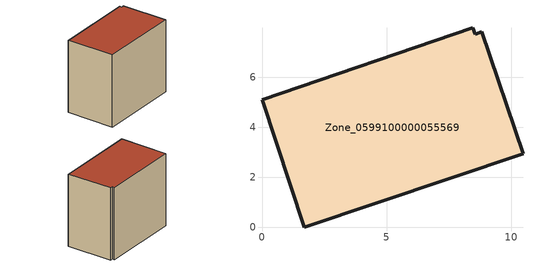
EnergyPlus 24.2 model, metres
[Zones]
Zone_0599100000055569
 floor ground (C_G): 8.82,7.83 10.47,2.94 1.69,0 0,5.11 8.46,7.98 8.55,7.74 z0.39
 wall outside (C_F): 1.69,0 10.47,2.94 8.82,7.83 8.55,7.74 8.46,7.98 0,5.11 1.69,0 z0.39:8.54
 roof outside (C_R): 10.47,2.94 8.82,7.83 8.55,7.74 8.46,7.98 0,5.11 1.69,0 z8.54
[BUILDING]
Pand.0599100000055569: North Axis=0; Terrain=City; Loads Convergence Tolerance Value=0.04; Temperature Convergence Tolerance Value=0.4; Solar Distribution=FullExterior; Maximum Number of Warmup Days=25; Minimum Number of Warmup Days=1
[Site:Location]
Rotterdam.The.Hague.AP_ZH_NLD Design_Conditions: Latitude=51.96; Longitude=4.45; Time Zone=1; Elevation=-4.5
[SITE:GROUNDTEMPERATURE:BUILDINGSURFACE]
18, 18, 18, 18, 18, 18, 18, 18, 18, 18, 18, 18
[MATERIAL] Thermal Absorptance=0.9; Solar Absorptance=0.7; Visible Absorptance=0.7
Name | Roughness | Thickness | Conductivity | Density | Specific Heat
G.TI.1965-1974 | MediumSmooth | 0.15 | 0.882353 | 540 | 1210
F.TI.1965-1974 | Rough | 0.3 | 0.697674 | 1920 | 840
R.TI.1965-1974 | MediumRough | 0.2 | 0.232558 | 1500 | 1000
[CONSTRUCTION]
C_G: G.TI.1965-1974
C_F: F.TI.1965-1974
C_R: R.TI.1965-1974
[ZONE]
Zone_0599100000055569: Type=1; Multiplier=1; Ceiling Height=Autocalculate; Volume=Autocalculate; Floor Area=autocalculate; Part of Total Floor Area=Yes
[ZONEINFILTRATION:DESIGNFLOWRATE]
Infil_Zone_0599100000055569: Zone or ZoneList or Space or SpaceList=Zone_0599100000055569; Schedule=AlwaysOn; Design Flow Rate Calculation Method=Flow/Area; Flow Rate per Floor Area=0.003; Constant Term Coefficient=1; Temperature Term Coefficient=0; Velocity Term Coefficient=0; Velocity Squared Term Coefficient=0
[HVACTEMPLATE:ZONE:IDEALLOADSAIRSYSTEM]
Zone_0599100000055569: Maximum Heating Supply Air Temperature=50; Minimum Cooling Supply Air Temperature=13; Maximum Heating Supply Air Humidity Ratio=0.0156; Minimum Cooling Supply Air Humidity Ratio=0.0077; Heating Limit=NoLimit; Cooling Limit=NoLimit; Dehumidification Control Type=ConstantSensibleHeatRatio; Cooling Sensible Heat Ratio=0.7; Dehumidification Setpoint=60; Humidification Control Type=None; Humidification Setpoint=30; Outdoor Air Method=None; Outdoor Air Flow Rate per Person=0.00944; Outdoor Air Flow Rate per Zone Floor Area=0; Outdoor Air Flow Rate per Zone=0; Demand Controlled Ventilation Type=None; Outdoor Air Economizer Type=NoEconomizer; Heat Recovery Type=None; Sensible Heat Recovery Effectiveness=0.7; Latent Heat Recovery Effectiveness=0.65
[ZONECONTROL:THERMOSTAT]
ThermostatControl_Zone_0599100000055569: Zone or ZoneList=Zone_0599100000055569; Control Type Schedule=DualSetpointControlType; Control 1=Thermostat_Zone_0599100000055569; Temperature Difference Between Cutout And Setpoint=0
[THERMOSTATSETPOINT:DUALSETPOINT]
Thermostat_Zone_0599100000055569: Heating Setpoint Temperature Schedule=HeatingSetpoint_Zone_0599100000055569; Cooling Setpoint Temperature Schedule=CoolingSetpoint_Zone_0599100000055569
[SCHEDULE:COMPACT]
HeatingSetpoint_Zone_0599100000055569: Through: 12/31, For: AllDays, Until: 24:00, 21
CoolingSetpoint_Zone_0599100000055569: Through: 12/31, For: AllDays, Until: 24:00, 24
DualSetpointControlType: Through: 12/31, For: AllDays, Until: 24:00, 4
AlwaysOn: Through: 12/31, For: AllDays, Until: 24:00, 1
